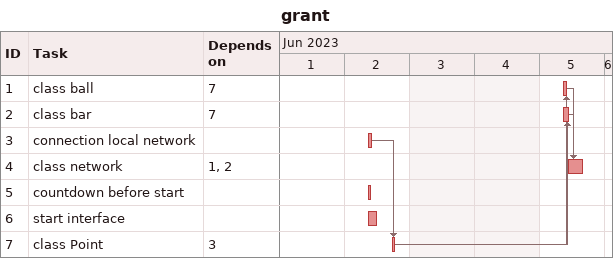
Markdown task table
grant

| ID | Task | Start | Finish | Predecessors |
|---|---|---|---|---|
| 1 | class ball | 2023-06-05 | 2023-06-05 | 7 |
| 2 | class bar | 2023-06-05 | 2023-06-05 | 7 |
| 3 | connection local network | 2023-06-02 | 2023-06-02 |  |
| 4 | class network | 2023-06-05 | 2023-06-05 | 1, 2 |
| 5 | countdown before start | 2023-06-02 | 2023-06-02 |  |
| 6 | start interface | 2023-06-02 | 2023-06-02 |  |
| 7 | class Point | 2023-06-02 | 2023-06-02 | 3 |
